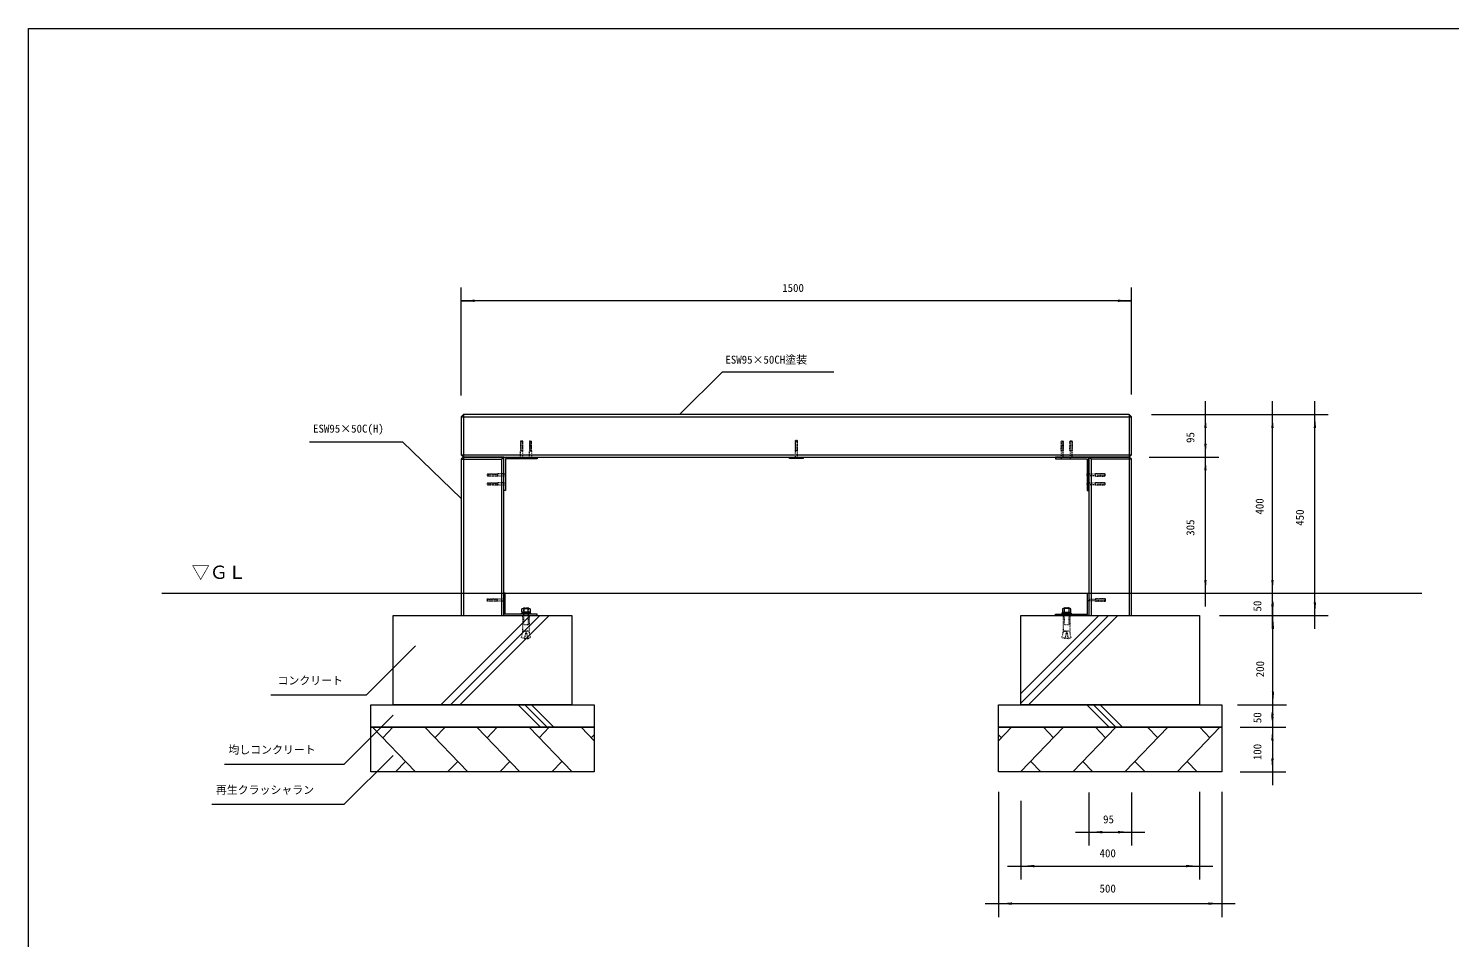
# Model space of a CAD drawing. Units: millimetres, scale not verified. Extents: x -2925 to 3297, y -2062 to 2062.
# Drawn here: x -2925 to 256, y 26 to 2062 of the extents above; entities that cross this region are included whole.
import ezdxf
from ezdxf.enums import TextEntityAlignment as Align

# ---------------------------------------------------------------- set-up
doc = ezdxf.new("R2010")
doc.units = ezdxf.units.MM
doc.header["$LTSCALE"] = 10
doc.linetypes.add('USER5', pattern=[0.208282, 0.069427, -0.138855])
doc.layers.add('0-0_0', color=30, linetype='Continuous', lineweight=18)
doc.layers.add('0-1_____', color=30, linetype='Continuous', lineweight=18)
doc.styles.add('ＭＳ ゴシック', font='')
doc.styles.get('ＭＳ ゴシック').set_extended_font_data('MS Gothic')

# ---------------------------------------------------------------- blocks, each defined once
blk = doc.blocks.new('X0')
at = {"layer": '0-0_0'}
for p, q in [((-1995.58, 550), (-1795.58, 750)), ((-1974.37, 550), (-1774.37, 750)), ((-1953.16, 550), (-1753.16, 750))]:
    blk.add_line(p, q, dxfattribs=at)
blk = doc.blocks.new('X3')
at = {"layer": '0-0_0'}
for p, q in [((-1822.79, 550), (-1772.79, 500)), ((-1807.79, 550), (-1757.79, 500)), ((-1792.79, 550), (-1742.79, 500))]:
    blk.add_line(p, q, dxfattribs=at)
blk = doc.blocks.new('X4')
at = {"layer": '0-0_0'}
for p, q in [((-697.5, 575.29), (-522.79, 750)), ((-697.5, 554.08), (-501.58, 750)), ((-680.37, 550), (-480.37, 750)), ((-298.53, 550), (-297.5, 551.03))]:
    blk.add_line(p, q, dxfattribs=at)
blk = doc.blocks.new('X5')
at = {"layer": '0-0_0'}
for p, q in [((-550, 550), (-500, 500)), ((-535, 550), (-485, 500)), ((-520, 550), (-470, 500))]:
    blk.add_line(p, q, dxfattribs=at)

msp = doc.modelspace()

# ---------------------------------------------------------------- linework, layer by layer
at = {"layer": '0-1_____', "color": 1}
for p, q in [((-1956.15, 1240.38), (-1956.15, 1482.5)), ((-456.15, 1242.5), (-456.15, 1482.5)), ((-1956.15, 1452.5), (-1926.15, 1452.5)), ((-456.15, 1452.5), (-1956.15, 1452.5)), ((-486.15, 1452.5), (-456.15, 1452.5)), ((-1371.62, 1293.65), (-1467.78, 1197.5)), ((-1371.62, 1293.65), (-1122.15, 1293.65)), ((-290.41, 1197.5), (-290.41, 1227.5)), ((-140.41, 1197.5), (-140.41, 1227.5)), ((-45.41, 1197.5), (-45.41, 1227.5)), ((-411.15, 1197.5), (-110.41, 1197.5)), ((-411.15, 1197.5), (-260.41, 1197.5)), ((-411.15, 1197.5), (-15.41, 1197.5)), ((-290.41, 1102.5), (-290.41, 1197.5)), ((-140.41, 797.5), (-140.41, 1197.5)), ((-45.41, 747.5), (-45.41, 1197.5)), ((-2296.15, 1136.65), (-2087.94, 1136.65)), ((-2087.94, 1136.65), (-1956.15, 1009.65)), ((-290.41, 1102.5), (-290.41, 1132.5)), ((-416.15, 1102.5), (-260.41, 1102.5)), ((-411.15, 1102.5), (-260.41, 1102.5)), ((-290.41, 797.5), (-290.41, 1102.5)), ((-290.41, 1072.5), (-290.41, 1102.5)), ((-140.41, 797.5), (-140.41, 827.5)), ((-411.15, 797.5), (-110.41, 797.5)), ((-411.15, 797.5), (-260.41, 797.5)), ((-411.15, 797.5), (-110.41, 797.5)), ((-290.41, 767.5), (-290.41, 797.5)), ((-140.41, 767.5), (-140.41, 797.5)), ((-140.41, 747.5), (-140.41, 797.5)), ((-139.28, 747.5), (-139.28, 777.5)), ((-258.65, 747.5), (-109.28, 747.5)), ((-258.65, 747.5), (-110.41, 747.5)), ((-258.65, 747.5), (-15.41, 747.5)), ((-140.41, 717.5), (-140.41, 747.5)), ((-139.28, 547.5), (-139.28, 747.5)), ((-45.41, 717.5), (-45.41, 747.5)), ((-2168.1, 569.96), (-2058.65, 679.41)), ((-140.41, 577.5), (-140.41, 547.5)), ((-2382.15, 569.96), (-2168.1, 569.96)), ((-218.65, 547.5), (-109.28, 547.5)), ((-208.65, 547.5), (-110.41, 547.5)), ((-140.41, 547.5), (-140.41, 497.5)), ((-139.28, 517.5), (-139.28, 547.5)), ((-140.41, 527.5), (-140.41, 497.5)), ((-212.81, 497.5), (-110.41, 497.5)), ((-208.65, 497.5), (-110.41, 497.5)), ((-140.41, 497.5), (-140.41, 467.5)), ((-140.41, 497.5), (-140.41, 397.5)), ((-212.81, 397.5), (-110.41, 397.5)), ((-140.41, 397.5), (-140.41, 367.5)), ((-753.65, 352.5), (-753.65, 72.5)), ((-551.15, 351.35), (-551.15, 232.5)), ((-456.15, 351.35), (-456.15, 232.5)), ((-303.65, 352.5), (-303.65, 156.5)), ((-253.65, 352.5), (-253.65, 72.5)), ((-703.65, 332.5), (-703.65, 156.5)), ((-581.15, 262.5), (-551.15, 262.5)), ((-551.15, 262.5), (-456.15, 262.5)), ((-456.15, 262.5), (-426.15, 262.5)), ((-733.65, 186.5), (-703.65, 186.5)), ((-703.65, 186.5), (-303.65, 186.5)), ((-303.65, 186.5), (-273.65, 186.5)), ((-783.65, 102.5), (-753.65, 102.5)), ((-753.65, 102.5), (-253.65, 102.5)), ((-253.65, 102.5), (-223.65, 102.5))]:
    msp.add_line(p, q, dxfattribs=at)
at = {"layer": '0-1_____'}
for p, q in [((-1956.15, 1192.5), (-1956.15, 1107.5)), ((-461.15, 1197.5), (-1951.15, 1197.5)), ((-1951.15, 1197.5), (-1951.15, 1102.5)), ((-456.15, 1192.5), (-461.15, 1197.5)), ((-461.15, 1197.5), (-461.15, 1102.5)), ((-456.15, 1107.5), (-456.15, 1192.5)), ((-1956.15, 1107.5), (-1951.15, 1102.5)), ((-1956.15, 1107.5), (-456.15, 1107.5)), ((-1956.15, 1097.5), (-1866.15, 1097.5)), ((-1951.15, 1102.5), (-1951.15, 747.5)), ((-1951.15, 1102.5), (-461.15, 1102.5)), ((-1866.15, 1097.5), (-1861.15, 1102.5)), ((-1866.15, 1097.5), (-1866.15, 747.5)), ((-546.15, 1097.5), (-551.15, 1102.5)), ((-461.15, 1102.5), (-456.15, 1107.5)), ((-461.15, 1102.5), (-461.15, 747.5)), ((-2626.15, 797.5), (193.85, 797.5)), ((-2154.48, 497.5), (-2058.26, 397.5)), ((-2109.19, 497.5), (-2131.83, 473.96)), ((-2037.81, 497.5), (-1941.59, 397.5)), ((-1992.52, 497.5), (-2015.17, 473.96)), ((-1921.15, 497.5), (-1824.92, 397.5)), ((-1875.85, 497.5), (-1898.5, 473.96)), ((-1804.48, 497.5), (-1708.26, 397.5)), ((-1759.19, 497.5), (-1781.83, 473.96)), ((-1687.81, 497.5), (-1658.65, 467.19)), ((-1658.65, 480.5), (-1665.17, 473.96)), ((-724.48, 497.5), (-753.65, 467.19)), ((-753.65, 480.5), (-747.13, 473.96)), ((-607.81, 497.5), (-704.04, 397.5)), ((-653.11, 497.5), (-630.46, 473.96)), ((-491.15, 497.5), (-587.37, 397.5)), ((-536.44, 497.5), (-513.8, 473.96)), ((-374.48, 497.5), (-470.71, 397.5)), ((-419.78, 497.5), (-397.13, 473.96)), ((-257.81, 497.5), (-354.04, 397.5)), ((-303.11, 497.5), (-280.46, 473.96)), ((-2080.83, 420.96), (-2103.41, 397.5)), ((-1964.17, 420.96), (-1986.75, 397.5)), ((-1847.5, 420.96), (-1870.08, 397.5)), ((-1730.83, 420.96), (-1753.41, 397.5)), ((-681.46, 420.96), (-658.88, 397.5)), ((-564.8, 420.96), (-542.22, 397.5)), ((-448.13, 420.96), (-425.55, 397.5)), ((-331.46, 420.96), (-308.88, 397.5))]:
    msp.add_line(p, q, dxfattribs=at)
at = {"layer": '0-1_____', "linetype": 'USER5'}
for p, q in [((-1823.65, 1137.81), (-1818.65, 1137.81)), ((-1803.65, 1137.81), (-1798.65, 1137.81)), ((-1208.65, 1138.81), (-1203.65, 1138.81)), ((-608.65, 1137.81), (-613.65, 1137.81)), ((-588.65, 1137.81), (-593.65, 1137.81)), ((-1896.46, 1065), (-1896.46, 1060)), ((-515.84, 1065), (-515.84, 1060)), ((-1896.46, 1045), (-1896.46, 1040)), ((-515.84, 1045), (-515.84, 1040)), ((-1897.46, 785), (-1897.46, 780)), ((-514.84, 785), (-514.84, 780))]:
    msp.add_line(p, q, dxfattribs=at)
at = {"layer": '0-1_____', "color": 1, "linetype": 'USER5'}
for p, q in [((-1822.96, 1138.5), (-1822.96, 1116.5)), ((-1819.34, 1138.5), (-1819.34, 1116.5)), ((-1802.96, 1138.5), (-1802.96, 1116.5)), ((-1799.34, 1138.5), (-1799.34, 1116.5)), ((-1207.96, 1139.5), (-1207.96, 1117.5)), ((-1204.34, 1139.5), (-1204.34, 1117.5)), ((-612.96, 1138.5), (-612.96, 1116.5)), ((-609.34, 1138.5), (-609.34, 1116.5)), ((-592.96, 1138.5), (-592.96, 1116.5)), ((-589.34, 1138.5), (-589.34, 1116.5)), ((-1897.15, 1064.31), (-1875.15, 1064.31)), ((-1897.15, 1060.69), (-1875.15, 1060.69)), ((-515.15, 1064.31), (-537.15, 1064.31)), ((-515.15, 1060.69), (-537.15, 1060.69)), ((-1897.15, 1044.31), (-1875.15, 1044.31)), ((-1897.15, 1040.69), (-1875.15, 1040.69)), ((-515.15, 1044.31), (-537.15, 1044.31)), ((-515.15, 1040.69), (-537.15, 1040.69)), ((-1898.15, 784.31), (-1876.15, 784.31)), ((-1898.15, 780.69), (-1876.15, 780.69)), ((-514.15, 784.31), (-536.15, 784.31)), ((-514.15, 780.69), (-536.15, 780.69))]:
    msp.add_line(p, q, dxfattribs=at)
at = {"layer": '0-1_____', "color": 3}
for p, q in [((-1815.77, 762.88), (-1815.77, 755.9)), ((-1806.53, 755.9), (-1806.53, 762.88)), ((-605.77, 755.9), (-605.77, 762.88)), ((-596.53, 762.88), (-596.53, 755.9))]:
    msp.add_line(p, q, dxfattribs=at)
at = {"layer": '0-1_____', "color": 3, "linetype": 'USER5'}
for p, q in [((-1811.15, 712.5), (-1814.9, 696.26)), ((-1811.15, 712.5), (-1807.4, 696.26)), ((-601.15, 712.5), (-604.9, 696.26)), ((-601.15, 712.5), (-597.4, 696.26)), ((-1814.9, 696.26), (-1807.4, 696.26)), ((-597.4, 696.26), (-604.9, 696.26))]:
    msp.add_line(p, q, dxfattribs=at)
at = {"layer": '0-1_____'}
for points in [[(-2925, 2062.5), (2925, 2062.5), (2925, -2062.5), (-2925, -2062.5)], [(-1861.15, 1102.5), (-1951.15, 1102.5), (-1956.15, 1097.5), (-1956.15, 747.5), (-1861.15, 747.5)], [(-1786.15, 1098.5), (-1857.15, 1098.5), (-1857.15, 1027.5), (-1861.15, 1027.5), (-1861.15, 1098.5), (-1861.15, 1102.5), (-1857.15, 1102.5), (-1786.15, 1102.5)], [(-1221.15, 1102.5), (-1191.15, 1102.5), (-1191.15, 1099.5), (-1221.15, 1099.5)], [(-626.15, 1098.5), (-555.15, 1098.5), (-555.15, 1027.5), (-551.15, 1027.5), (-551.15, 1098.5), (-551.15, 1102.5), (-555.15, 1102.5), (-626.15, 1102.5)], [(-551.15, 1102.5), (-551.15, 747.5), (-456.15, 747.5), (-456.15, 1097.5), (-461.15, 1102.5)], [(-1858.15, 747.5), (-1786.15, 747.5), (-1786.15, 750.5), (-1858.15, 750.5), (-1858.15, 797.5), (-1861.15, 797.5), (-1861.15, 750.5), (-1861.15, 747.5)], [(-554.15, 747.5), (-626.15, 747.5), (-626.15, 750.5), (-554.15, 750.5), (-554.15, 797.5), (-551.15, 797.5), (-551.15, 750.5), (-551.15, 747.5)], [(-2108.65, 747.5), (-1708.65, 747.5), (-1708.65, 547.5), (-2108.65, 547.5)], [(-703.65, 747.5), (-303.65, 747.5), (-303.65, 547.5), (-703.65, 547.5)], [(-2158.65, 547.5), (-1658.65, 547.5), (-1658.65, 497.5), (-2158.65, 497.5)], [(-753.65, 547.5), (-253.65, 547.5), (-253.65, 497.5), (-753.65, 497.5)], [(-2158.65, 497.5), (-1658.65, 497.5), (-1658.65, 397.5), (-2158.65, 397.5)], [(-753.65, 497.5), (-253.65, 497.5), (-253.65, 397.5), (-753.65, 397.5)]]:
    msp.add_lwpolyline(points, close=True, dxfattribs=at)
for points in [[(-1951.15, 1197.5), (-1956.15, 1192.5), (-456.15, 1192.5)], [(-456.15, 1097.5), (-546.15, 1097.5), (-546.15, 747.5)]]:
    msp.add_lwpolyline(points, dxfattribs=at)
at = {"layer": '0-1_____', "linetype": 'USER5'}
for points in [[(-1818.65, 1116.5), (-1818.65, 1137.81), (-1819.34, 1138.5), (-1822.96, 1138.5), (-1823.65, 1137.81), (-1823.65, 1116.5)], [(-1818.99, 1116.5), (-1818.99, 1098.5), (-1823.3, 1098.5), (-1823.3, 1116.5)], [(-1798.65, 1116.5), (-1798.65, 1137.81), (-1799.34, 1138.5), (-1802.96, 1138.5), (-1803.65, 1137.81), (-1803.65, 1116.5)], [(-1798.99, 1116.5), (-1798.99, 1098.5), (-1803.3, 1098.5), (-1803.3, 1116.5)], [(-1203.65, 1117.5), (-1203.65, 1138.81), (-1204.34, 1139.5), (-1207.96, 1139.5), (-1208.65, 1138.81), (-1208.65, 1117.5)], [(-1203.99, 1117.5), (-1203.99, 1099.5), (-1208.3, 1099.5), (-1208.3, 1117.5)], [(-613.65, 1116.5), (-613.65, 1137.81), (-612.96, 1138.5), (-609.34, 1138.5), (-608.65, 1137.81), (-608.65, 1116.5)], [(-613.3, 1116.5), (-613.3, 1098.5), (-608.99, 1098.5), (-608.99, 1116.5)], [(-593.65, 1116.5), (-593.65, 1137.81), (-592.96, 1138.5), (-589.34, 1138.5), (-588.65, 1137.81), (-588.65, 1116.5)], [(-593.3, 1116.5), (-593.3, 1098.5), (-588.99, 1098.5), (-588.99, 1116.5)], [(-1875.15, 1060), (-1896.46, 1060), (-1897.15, 1060.69), (-1897.15, 1064.31), (-1896.46, 1065), (-1875.15, 1065)], [(-1875.15, 1060.35), (-1857.15, 1060.35), (-1857.15, 1064.65), (-1875.15, 1064.65)], [(-537.15, 1060.35), (-555.15, 1060.35), (-555.15, 1064.65), (-537.15, 1064.65)], [(-537.15, 1060), (-515.84, 1060), (-515.15, 1060.69), (-515.15, 1064.31), (-515.84, 1065), (-537.15, 1065)], [(-1875.15, 1040), (-1896.46, 1040), (-1897.15, 1040.69), (-1897.15, 1044.31), (-1896.46, 1045), (-1875.15, 1045)], [(-1875.15, 1040.35), (-1857.15, 1040.35), (-1857.15, 1044.65), (-1875.15, 1044.65)], [(-537.15, 1040.35), (-555.15, 1040.35), (-555.15, 1044.65), (-537.15, 1044.65)], [(-537.15, 1040), (-515.84, 1040), (-515.15, 1040.69), (-515.15, 1044.31), (-515.84, 1045), (-537.15, 1045)], [(-1876.15, 780), (-1897.46, 780), (-1898.15, 780.69), (-1898.15, 784.31), (-1897.46, 785), (-1876.15, 785)], [(-1876.15, 780.35), (-1858.15, 780.35), (-1858.15, 784.65), (-1876.15, 784.65)], [(-536.15, 780.35), (-554.15, 780.35), (-554.15, 784.65), (-536.15, 784.65)], [(-536.15, 780), (-514.84, 780), (-514.15, 780.69), (-514.15, 784.31), (-514.84, 785), (-536.15, 785)]]:
    msp.add_lwpolyline(points, close=True, dxfattribs=at)
at = {"layer": '0-1_____', "color": 3}
for points in [[(-1820.39, 762.88), (-1819.15, 763.59), (-1803.15, 763.59), (-1801.91, 762.88), (-1801.91, 755.9), (-1803.15, 755.19), (-1819.15, 755.19), (-1820.39, 755.9)], [(-591.91, 762.88), (-593.15, 763.59), (-609.15, 763.59), (-610.39, 762.88), (-610.39, 755.9), (-609.15, 755.19), (-593.15, 755.19), (-591.91, 755.9)], [(-1821.15, 752.8), (-1801.15, 752.8), (-1801.15, 750.5), (-1821.15, 750.5)], [(-1820.06, 755.19), (-1802.23, 755.19), (-1802.23, 752.8), (-1820.06, 752.8)], [(-611.15, 752.8), (-591.15, 752.8), (-591.15, 750.5), (-611.15, 750.5)], [(-610.06, 755.19), (-592.23, 755.19), (-592.23, 752.8), (-610.06, 752.8)]]:
    msp.add_lwpolyline(points, close=True, dxfattribs=at)
at = {"layer": '0-1_____', "color": 3, "linetype": 'USER5'}
for points in [[(-1816.15, 765.5), (-1806.15, 765.5), (-1806.15, 726.63), (-1816.15, 726.63)], [(-606.15, 765.5), (-596.15, 765.5), (-596.15, 726.63), (-606.15, 726.63)], [(-1818.23, 747.5), (-1804.06, 747.5), (-1804.06, 712.5), (-1818.23, 712.5)], [(-608.23, 747.5), (-594.06, 747.5), (-594.06, 712.5), (-608.23, 712.5)], [(-1814.9, 696.26), (-1821.39, 697.76), (-1818.23, 712.5), (-1811.15, 712.5)], [(-1807.4, 696.26), (-1800.9, 697.76), (-1804.06, 712.5), (-1811.15, 712.5)], [(-604.9, 696.26), (-611.39, 697.76), (-608.23, 712.5), (-601.15, 712.5)], [(-597.4, 696.26), (-590.9, 697.76), (-594.06, 712.5), (-601.15, 712.5)]]:
    msp.add_lwpolyline(points, close=True, dxfattribs=at)
for points in [[(-1814.9, 696.26), (-1821.39, 697.76), (-1818.23, 712.5)], [(-1807.4, 696.26), (-1800.9, 697.76), (-1804.06, 712.5)], [(-604.9, 696.26), (-611.39, 697.76), (-608.23, 712.5)], [(-597.4, 696.26), (-590.9, 697.76), (-594.06, 712.5)]]:
    msp.add_lwpolyline(points, dxfattribs=at)
at = {"layer": '0-1_____', "color": 1}
for points in [[(-2486.09, 414.96), (-2218.1, 414.96), (-2108.65, 524.41)], [(-2514.41, 324.96), (-2218.1, 324.96), (-2108.65, 434.41)]]:
    msp.add_lwpolyline(points, dxfattribs=at)
for points in [[(-1956.15, 1452.5), (-1926.15, 1455.12), (-1926.15, 1449.88)], [(-456.15, 1452.5), (-486.15, 1449.88), (-486.15, 1455.12)], [(-290.41, 1197.5), (-287.78, 1167.5), (-293.03, 1167.5)], [(-140.41, 1197.5), (-137.78, 1167.5), (-143.03, 1167.5)], [(-45.41, 1197.5), (-42.78, 1167.5), (-48.03, 1167.5)], [(-290.41, 1102.5), (-293.03, 1132.5), (-287.78, 1132.5)], [(-290.41, 1102.5), (-287.78, 1072.5), (-293.03, 1072.5)], [(-290.41, 797.5), (-293.03, 827.5), (-287.78, 827.5)], [(-140.41, 797.5), (-143.03, 827.5), (-137.78, 827.5)], [(-140.41, 797.5), (-137.78, 767.5), (-143.03, 767.5)], [(-140.41, 747.5), (-142.51, 777.54), (-137.26, 777.45)], [(-45.41, 747.5), (-48.03, 777.5), (-42.78, 777.5)], [(-139.28, 747.5), (-136.65, 717.5), (-141.9, 717.5)], [(-139.28, 547.5), (-141.9, 577.5), (-136.65, 577.5)], [(-140.41, 547.5), (-137.78, 517.5), (-143.03, 517.5)], [(-140.41, 497.5), (-143.03, 527.5), (-137.78, 527.5)], [(-140.41, 497.5), (-137.78, 467.5), (-143.03, 467.5)], [(-140.41, 397.5), (-143.03, 427.5), (-137.78, 427.5)], [(-551.15, 262.5), (-521.15, 265.12), (-521.15, 259.88)], [(-456.15, 262.5), (-486.15, 259.88), (-486.15, 265.12)], [(-703.65, 186.5), (-673.65, 189.12), (-673.65, 183.88)], [(-303.65, 186.5), (-333.65, 183.88), (-333.65, 189.12)], [(-753.65, 102.5), (-723.65, 105.12), (-723.65, 99.88)], [(-253.65, 102.5), (-283.65, 99.88), (-283.65, 105.12)]]:
    msp.add_solid(points, dxfattribs=at)

# ---------------------------------------------------------------- block references
at = {"layer": '0-1_____'}
for name in ['X0', 'X4', 'X3', 'X5']:
    msp.add_blockref(name, (-6.15, -2.5), dxfattribs=at)

# ---------------------------------------------------------------- texts
at = {"layer": '0-1_____', "color": 7, "style": 'ＭＳ ゴシック'}
for s, height, p in [('1500', 17.91, (-1237.9, 1466.95)), ('ESW95×50CH塗装', 17.91, (-1365.01, 1306.38)), ('ESW95×50C(H)', 17.91, (-2287.95, 1151.9)), ('▽ＧＬ', 29.85, (-2559.78, 820.69)), ('コンクリート', 17.91, (-2367.4, 587.74)), ('均しコンクリート', 17.91, (-2477.4, 432.74)), ('再生クラッシャラン', 17.91, (-2505.43, 342.74)), ('95', 17.91, (-519.52, 276.94)), ('400', 17.91, (-527.46, 200.94)), ('500', 17.91, (-527.46, 121.94))]:
    msp.add_text(s, height=height, dxfattribs=at).set_placement(p, align=Align.BOTTOM_LEFT)
for s, p in [('95', (-309.85, 1134.12)), ('400', (-154.85, 973.69)), ('305', (-309.85, 926.19)), ('450', (-64.85, 948.69)), ('50', (-159.85, 756.62)), ('200', (-153.72, 609.35)), ('50', (-159.85, 506.62)), ('100', (-159.85, 423.69))]:
    msp.add_text(s, height=17.91, rotation=90, dxfattribs=at).set_placement(p, align=Align.BOTTOM_LEFT)

doc.saveas('drawing.dxf')
